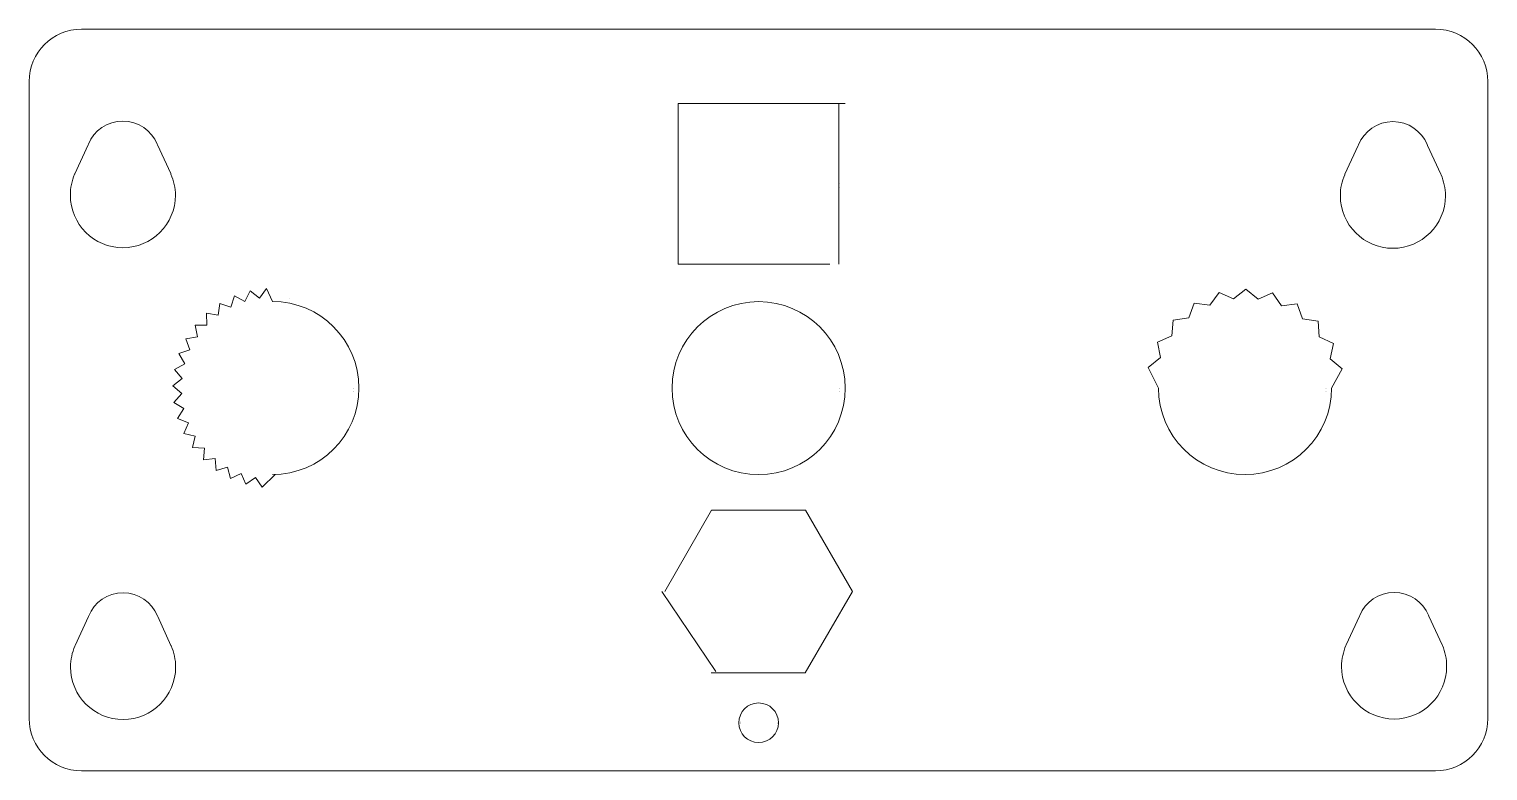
# Model space of a CAD drawing. Header units: inches. Extents: x 6 to 124, y -65 to -5.
import ezdxf

# ---------------------------------------------------------------- set-up
doc = ezdxf.new("R2010")
doc.units = ezdxf.units.IN
doc.header["$MEASUREMENT"] = 0
doc.layers.add('Layer 1', color=7, linetype='Continuous')

# ---------------------------------------------------------------- blocks, each defined once
blk = doc.blocks.new('block 5')
at = {"layer": 'Layer 1', "color": 250, "lineweight": 9, "true_color": 0x1c1c1b}
for points in [[(58.47, -17.22), (58.47, -17.22)], [(58.47, -17.52), (58.47, -17.52)]]:
    blk.add_lwpolyline(points, dxfattribs=at)
blk = doc.blocks.new('block 6')
at = {"layer": 'Layer 1', "color": 250, "lineweight": 9, "true_color": 0x1c1c1b}
blk.add_lwpolyline([(71.52, -17.52), (71.52, -17.52)], dxfattribs=at)
blk.add_lwpolyline([(71.52, -17.52), (71.52, -17.52)], dxfattribs=at)
blk = doc.blocks.new('block 4')
at = {"layer": 'Layer 1'}
for name in ['block 5', 'block 6']:
    blk.add_blockref(name, (0, 0), dxfattribs=at)
blk = doc.blocks.new('block 8')
at = {"layer": 'Layer 1', "color": 250, "lineweight": 9, "true_color": 0x1c1c1b}
for points in [[(58.51, -17.22), (58.51, -17.22)], [(58.51, -17.52), (58.51, -17.52)]]:
    blk.add_lwpolyline(points, dxfattribs=at)
blk = doc.blocks.new('block 9')
at = {"layer": 'Layer 1', "color": 250, "lineweight": 9, "true_color": 0x1c1c1b}
blk.add_lwpolyline([(71.56, -17.52), (71.56, -17.52)], dxfattribs=at)
blk.add_lwpolyline([(71.56, -17.52), (71.56, -17.52)], dxfattribs=at)
blk = doc.blocks.new('block 7')
at = {"layer": 'Layer 1'}
for name in ['block 8', 'block 9']:
    blk.add_blockref(name, (0, 0), dxfattribs=at)
blk = doc.blocks.new('block 11')
at = {"layer": 'Layer 1', "color": 250, "lineweight": 9, "true_color": 0x1c1c1b}
for points in [[(58.47, -17.49), (58.47, -17.49)], [(58.47, -17.79), (58.47, -17.79)]]:
    blk.add_lwpolyline(points, dxfattribs=at)
blk = doc.blocks.new('block 12')
at = {"layer": 'Layer 1', "color": 250, "lineweight": 9, "true_color": 0x1c1c1b}
blk.add_lwpolyline([(71.52, -17.79), (71.52, -17.79)], dxfattribs=at)
blk.add_lwpolyline([(71.52, -17.79), (71.52, -17.79)], dxfattribs=at)
blk = doc.blocks.new('block 10')
at = {"layer": 'Layer 1'}
for name in ['block 11', 'block 12']:
    blk.add_blockref(name, (0, 0), dxfattribs=at)
blk = doc.blocks.new('block 14')
at = {"layer": 'Layer 1', "color": 250, "lineweight": 9, "true_color": 0x1c1c1b}
for points in [[(58.51, -17.52), (58.51, -17.52)], [(58.51, -17.82), (58.51, -17.82)]]:
    blk.add_lwpolyline(points, dxfattribs=at)
blk = doc.blocks.new('block 15')
at = {"layer": 'Layer 1', "color": 250, "lineweight": 9, "true_color": 0x1c1c1b}
blk.add_lwpolyline([(71.56, -17.82), (71.56, -17.82)], dxfattribs=at)
blk.add_lwpolyline([(71.56, -17.82), (71.56, -17.82)], dxfattribs=at)
blk = doc.blocks.new('block 13')
at = {"layer": 'Layer 1'}
for name in ['block 14', 'block 15']:
    blk.add_blockref(name, (0, 0), dxfattribs=at)
blk = doc.blocks.new('block 18')
at = {"layer": 'Layer 1', "color": 250, "lineweight": 9, "true_color": 0x1c1c1b}
for points in [[(58.47, -17.41), (58.47, -17.41)], [(58.47, -17.71), (58.47, -17.71)]]:
    blk.add_lwpolyline(points, dxfattribs=at)
blk = doc.blocks.new('block 19')
at = {"layer": 'Layer 1', "color": 250, "lineweight": 9, "true_color": 0x1c1c1b}
blk.add_lwpolyline([(71.52, -17.71), (71.52, -17.71)], dxfattribs=at)
blk.add_lwpolyline([(71.52, -17.71), (71.52, -17.71)], dxfattribs=at)
blk = doc.blocks.new('block 17')
at = {"layer": 'Layer 1'}
for name in ['block 18', 'block 19']:
    blk.add_blockref(name, (0, 0), dxfattribs=at)
blk = doc.blocks.new('block 16')
at = {"layer": 'Layer 1'}
blk.add_blockref('block 17', (0, 0), dxfattribs=at)
blk = doc.blocks.new('block 3')
at = {"layer": 'Layer 1'}
for name in ['block 4', 'block 16', 'block 10', 'block 7', 'block 13']:
    blk.add_blockref(name, (0, 0), dxfattribs=at)
blk = doc.blocks.new('block 22')
at = {"layer": 'Layer 1', "color": 250, "lineweight": 9, "true_color": 0x1c1c1b}
blk.add_lwpolyline([(71.54, -34.04), (71.54, -34.04)], dxfattribs=at)
blk.add_lwpolyline([(71.54, -34.04), (71.54, -34.04)], dxfattribs=at)
blk = doc.blocks.new('block 21')
at = {"layer": 'Layer 1'}
blk.add_blockref('block 22', (0, 0), dxfattribs=at)
blk = doc.blocks.new('block 24')
at = {"layer": 'Layer 1', "color": 250, "lineweight": 9, "true_color": 0x1c1c1b}
blk.add_lwpolyline([(71.58, -34.04), (71.58, -34.04)], dxfattribs=at)
blk.add_lwpolyline([(71.58, -34.04), (71.58, -34.04)], dxfattribs=at)
blk = doc.blocks.new('block 23')
at = {"layer": 'Layer 1', "color": 250, "lineweight": 9, "true_color": 0x1c1c1b}
blk.add_open_spline([(72.01, -34.04), (72.01, -37.91), (68.88, -41.04), (65.01, -41.04), (61.14, -41.04), (58.01, -37.91), (58.01, -34.04), (58.01, -30.17), (61.14, -27.04), (65.01, -27.04), (68.88, -27.04), (72.01, -30.17), (72.01, -34.04)], degree=3, knots=[0, 0, 0, 0, 1, 1, 1, 2, 2, 2, 3, 3, 3, 4, 4, 4, 4], dxfattribs=at)
at = {"layer": 'Layer 1'}
blk.add_blockref('block 24', (0, 0), dxfattribs=at)
blk = doc.blocks.new('block 26')
at = {"layer": 'Layer 1', "color": 250, "lineweight": 9, "true_color": 0x1c1c1b}
blk.add_lwpolyline([(71.54, -34.31), (71.54, -34.31)], dxfattribs=at)
blk.add_lwpolyline([(71.54, -34.31), (71.54, -34.31)], dxfattribs=at)
blk = doc.blocks.new('block 25')
at = {"layer": 'Layer 1'}
blk.add_blockref('block 26', (0, 0), dxfattribs=at)
blk = doc.blocks.new('block 28')
at = {"layer": 'Layer 1', "color": 250, "lineweight": 9, "true_color": 0x1c1c1b}
blk.add_lwpolyline([(71.58, -34.34), (71.58, -34.34)], dxfattribs=at)
blk.add_lwpolyline([(71.58, -34.34), (71.58, -34.34)], dxfattribs=at)
blk = doc.blocks.new('block 27')
at = {"layer": 'Layer 1'}
blk.add_blockref('block 28', (0, 0), dxfattribs=at)
blk = doc.blocks.new('block 20')
at = {"layer": 'Layer 1'}
for name in ['block 23', 'block 21', 'block 25', 'block 27']:
    blk.add_blockref(name, (0, 0), dxfattribs=at)
blk = doc.blocks.new('block 31')
at = {"layer": 'Layer 1', "color": 250, "lineweight": 9, "true_color": 0x1c1c1b}
blk.add_lwpolyline([(32.21, -34.03), (32.21, -34.03)], dxfattribs=at)
blk.add_lwpolyline([(32.21, -34.03), (32.21, -34.03)], dxfattribs=at)
blk = doc.blocks.new('block 30')
at = {"layer": 'Layer 1'}
blk.add_blockref('block 31', (0, 0), dxfattribs=at)
blk = doc.blocks.new('block 33')
at = {"layer": 'Layer 1', "color": 250, "lineweight": 9, "true_color": 0x1c1c1b}
blk.add_lwpolyline([(32.25, -34.03), (32.25, -34.03)], dxfattribs=at)
blk.add_lwpolyline([(32.25, -34.03), (32.25, -34.03)], dxfattribs=at)
blk = doc.blocks.new('block 32')
at = {"layer": 'Layer 1', "color": 250, "lineweight": 9, "true_color": 0x1c1c1b}
blk.add_open_spline([(25.68, -27.03), (29.55, -27.03), (32.68, -30.17), (32.68, -34.03), (32.68, -37.9), (29.55, -41.03), (25.68, -41.03)], degree=3, knots=[0, 0, 0, 0, 1, 1, 1, 2, 2, 2, 2], dxfattribs=at)
at = {"layer": 'Layer 1'}
blk.add_blockref('block 33', (0, 0), dxfattribs=at)
blk = doc.blocks.new('block 35')
at = {"layer": 'Layer 1', "color": 250, "lineweight": 9, "true_color": 0x1c1c1b}
blk.add_lwpolyline([(32.21, -34.3), (32.21, -34.3)], dxfattribs=at)
blk.add_lwpolyline([(32.21, -34.3), (32.21, -34.3)], dxfattribs=at)
blk = doc.blocks.new('block 34')
at = {"layer": 'Layer 1'}
blk.add_blockref('block 35', (0, 0), dxfattribs=at)
blk = doc.blocks.new('block 37')
at = {"layer": 'Layer 1', "color": 250, "lineweight": 9, "true_color": 0x1c1c1b}
blk.add_lwpolyline([(32.25, -34.34), (32.25, -34.34)], dxfattribs=at)
blk.add_lwpolyline([(32.25, -34.34), (32.25, -34.34)], dxfattribs=at)
blk = doc.blocks.new('block 36')
at = {"layer": 'Layer 1'}
blk.add_blockref('block 37', (0, 0), dxfattribs=at)
blk = doc.blocks.new('block 29')
at = {"layer": 'Layer 1'}
for name in ['block 32', 'block 30', 'block 34', 'block 36']:
    blk.add_blockref(name, (0, 0), dxfattribs=at)
blk = doc.blocks.new('block 40')
at = {"layer": 'Layer 1', "color": 250, "lineweight": 9, "true_color": 0x1c1c1b}
blk.add_lwpolyline([(110.88, -34.03), (110.88, -34.03)], dxfattribs=at)
blk.add_lwpolyline([(110.88, -34.03), (110.88, -34.03)], dxfattribs=at)
blk = doc.blocks.new('block 39')
at = {"layer": 'Layer 1'}
blk.add_blockref('block 40', (0, 0), dxfattribs=at)
blk = doc.blocks.new('block 42')
at = {"layer": 'Layer 1', "color": 250, "lineweight": 9, "true_color": 0x1c1c1b}
blk.add_lwpolyline([(110.93, -34.03), (110.93, -34.03)], dxfattribs=at)
blk.add_lwpolyline([(110.93, -34.03), (110.93, -34.03)], dxfattribs=at)
blk = doc.blocks.new('block 41')
at = {"layer": 'Layer 1', "color": 250, "lineweight": 9, "true_color": 0x1c1c1b}
blk.add_open_spline([(111.36, -34.03), (111.36, -37.89), (108.23, -41.03), (104.36, -41.03), (100.49, -41.03), (97.36, -37.89), (97.36, -34.03)], degree=3, knots=[0, 0, 0, 0, 1, 1, 1, 2, 2, 2, 2], dxfattribs=at)
at = {"layer": 'Layer 1'}
blk.add_blockref('block 42', (0, 0), dxfattribs=at)
blk = doc.blocks.new('block 44')
at = {"layer": 'Layer 1', "color": 250, "lineweight": 9, "true_color": 0x1c1c1b}
blk.add_lwpolyline([(110.88, -34.3), (110.88, -34.3)], dxfattribs=at)
blk.add_lwpolyline([(110.88, -34.3), (110.88, -34.3)], dxfattribs=at)
blk = doc.blocks.new('block 43')
at = {"layer": 'Layer 1'}
blk.add_blockref('block 44', (0, 0), dxfattribs=at)
blk = doc.blocks.new('block 46')
at = {"layer": 'Layer 1', "color": 250, "lineweight": 9, "true_color": 0x1c1c1b}
blk.add_lwpolyline([(110.93, -34.33), (110.93, -34.33)], dxfattribs=at)
blk.add_lwpolyline([(110.93, -34.33), (110.93, -34.33)], dxfattribs=at)
blk = doc.blocks.new('block 45')
at = {"layer": 'Layer 1'}
blk.add_blockref('block 46', (0, 0), dxfattribs=at)
blk = doc.blocks.new('block 38')
at = {"layer": 'Layer 1'}
for name in ['block 41', 'block 39', 'block 43', 'block 45']:
    blk.add_blockref(name, (0, 0), dxfattribs=at)
blk = doc.blocks.new('block 49')
at = {"layer": 'Layer 1', "color": 250, "lineweight": 9, "true_color": 0x1c1c1b}
for points in [[(63.52, -61.04), (63.52, -61.04)], [(63.52, -61.11), (63.52, -61.11)]]:
    blk.add_lwpolyline(points, dxfattribs=at)
blk = doc.blocks.new('block 50')
at = {"layer": 'Layer 1', "color": 250, "lineweight": 9, "true_color": 0x1c1c1b}
blk.add_lwpolyline([(66.5, -61.11), (66.5, -61.11)], dxfattribs=at)
blk.add_lwpolyline([(66.5, -61.11), (66.5, -61.11)], dxfattribs=at)
blk = doc.blocks.new('block 48')
at = {"layer": 'Layer 1'}
for name in ['block 49', 'block 50']:
    blk.add_blockref(name, (0, 0), dxfattribs=at)
blk = doc.blocks.new('block 52')
at = {"layer": 'Layer 1', "color": 250, "lineweight": 9, "true_color": 0x1c1c1b}
for points in [[(63.53, -61.04), (63.53, -61.04)], [(63.53, -61.11), (63.53, -61.11)]]:
    blk.add_lwpolyline(points, dxfattribs=at)
blk = doc.blocks.new('block 53')
at = {"layer": 'Layer 1', "color": 250, "lineweight": 9, "true_color": 0x1c1c1b}
blk.add_lwpolyline([(66.51, -61.11), (66.51, -61.11)], dxfattribs=at)
blk.add_lwpolyline([(66.51, -61.11), (66.51, -61.11)], dxfattribs=at)
blk = doc.blocks.new('block 51')
at = {"layer": 'Layer 1', "color": 250, "lineweight": 9, "true_color": 0x1c1c1b}
blk.add_open_spline([(66.61, -61.11), (66.61, -61.99), (65.9, -62.71), (65.01, -62.71), (64.13, -62.71), (63.41, -61.99), (63.41, -61.11), (63.41, -60.22), (64.13, -59.51), (65.01, -59.51), (65.9, -59.51), (66.61, -60.22), (66.61, -61.11)], degree=3, knots=[0, 0, 0, 0, 1, 1, 1, 2, 2, 2, 3, 3, 3, 4, 4, 4, 4], dxfattribs=at)
at = {"layer": 'Layer 1'}
for name in ['block 52', 'block 53']:
    blk.add_blockref(name, (0, 0), dxfattribs=at)
blk = doc.blocks.new('block 55')
at = {"layer": 'Layer 1', "color": 250, "lineweight": 9, "true_color": 0x1c1c1b}
for points in [[(63.52, -61.1), (63.52, -61.1)], [(63.52, -61.17), (63.52, -61.17)]]:
    blk.add_lwpolyline(points, dxfattribs=at)
blk = doc.blocks.new('block 56')
at = {"layer": 'Layer 1', "color": 250, "lineweight": 9, "true_color": 0x1c1c1b}
blk.add_lwpolyline([(66.5, -61.17), (66.5, -61.17)], dxfattribs=at)
blk.add_lwpolyline([(66.5, -61.17), (66.5, -61.17)], dxfattribs=at)
blk = doc.blocks.new('block 54')
at = {"layer": 'Layer 1'}
for name in ['block 55', 'block 56']:
    blk.add_blockref(name, (0, 0), dxfattribs=at)
blk = doc.blocks.new('block 58')
at = {"layer": 'Layer 1', "color": 250, "lineweight": 9, "true_color": 0x1c1c1b}
for points in [[(63.53, -61.11), (63.53, -61.11)], [(63.53, -61.18), (63.53, -61.18)]]:
    blk.add_lwpolyline(points, dxfattribs=at)
blk = doc.blocks.new('block 59')
at = {"layer": 'Layer 1', "color": 250, "lineweight": 9, "true_color": 0x1c1c1b}
blk.add_lwpolyline([(66.51, -61.18), (66.51, -61.18)], dxfattribs=at)
blk.add_lwpolyline([(66.51, -61.18), (66.51, -61.18)], dxfattribs=at)
blk = doc.blocks.new('block 57')
at = {"layer": 'Layer 1'}
for name in ['block 58', 'block 59']:
    blk.add_blockref(name, (0, 0), dxfattribs=at)
blk = doc.blocks.new('block 62')
at = {"layer": 'Layer 1', "color": 250, "lineweight": 9, "true_color": 0x1c1c1b}
for points in [[(63.52, -61.08), (63.52, -61.08)], [(63.52, -61.15), (63.52, -61.15)]]:
    blk.add_lwpolyline(points, dxfattribs=at)
blk = doc.blocks.new('block 63')
at = {"layer": 'Layer 1', "color": 250, "lineweight": 9, "true_color": 0x1c1c1b}
blk.add_lwpolyline([(66.5, -61.15), (66.5, -61.15)], dxfattribs=at)
blk.add_lwpolyline([(66.5, -61.15), (66.5, -61.15)], dxfattribs=at)
blk = doc.blocks.new('block 61')
at = {"layer": 'Layer 1'}
for name in ['block 62', 'block 63']:
    blk.add_blockref(name, (0, 0), dxfattribs=at)
blk = doc.blocks.new('block 60')
at = {"layer": 'Layer 1'}
blk.add_blockref('block 61', (0, 0), dxfattribs=at)
blk = doc.blocks.new('block 47')
at = {"layer": 'Layer 1'}
for name in ['block 51', 'block 48', 'block 60', 'block 54', 'block 57']:
    blk.add_blockref(name, (0, 0), dxfattribs=at)
blk = doc.blocks.new('block 2')
at = {"layer": 'Layer 1', "color": 250, "lineweight": 9, "true_color": 0x1c1c1b}
for points in [[(70.78, -24.02), (58.5, -24.02), (58.5, -11.02), (72.01, -11.02)], [(71.5, -11.02), (71.5, -24.02)], [(25.89, -41.03), (24.84, -42.06), (24.32, -41.26), (23.54, -41.81), (23.15, -40.94), (22.29, -41.35), (22.04, -40.43), (21.13, -40.69), (21.04, -39.74), (20.09, -39.85), (20.17, -38.9), (19.21, -38.85), (19.44, -37.93), (18.51, -37.72), (18.89, -36.84), (18, -36.49), (18.52, -35.69), (17.7, -35.19), (18.34, -34.48), (17.62, -33.86), (18.37, -33.27), (17.76, -32.54), (18.59, -32.08), (18.11, -31.25), (19.01, -30.94), (18.67, -30.04), (19.61, -29.88), (19.42, -28.94), (20.38, -28.94), (20.35, -27.98), (21.29, -28.13), (21.42, -27.19), (22.32, -27.49), (22.6, -26.58), (23.44, -27.03), (23.87, -26.17), (24.63, -26.75), (25.19, -25.98), (25.68, -27.03)], [(27.05, -26.81), (27.05, -26.81)], [(97.36, -34.03), (96.53, -32.36), (97.52, -31.56), (97.27, -30.31), (98.45, -29.8), (98.55, -28.53), (99.81, -28.36), (100.25, -27.16), (101.51, -27.34), (102.26, -26.31), (103.43, -26.82), (104.43, -26.03), (105.41, -26.84), (106.59, -26.34), (107.32, -27.39), (108.58, -27.23), (109.01, -28.43), (110.27, -28.62), (110.35, -29.9), (111.51, -30.42), (111.25, -31.67), (112.23, -32.49), (111.36, -34.03)], [(61.17, -57.06), (68.77, -57.06), (72.61, -50.48), (68.81, -43.9), (61.21, -43.9), (57.41, -50.48)], [(57.19, -50.48), (61.56, -56.97)]]:
    blk.add_lwpolyline(points, dxfattribs=at)
for points, knots in [([(119.77, -65), (119.77, -65), (10.23, -65), (10.23, -65), (7.9, -65), (6, -63.09), (6, -60.77), (6, -60.77), (6, -9.23), (6, -9.23), (6, -6.9), (7.9, -5), (10.23, -5), (10.23, -5), (119.77, -5), (119.77, -5), (122.09, -5), (124, -6.9), (124, -9.23), (124, -9.23), (124, -60.77), (124, -60.77), (124, -63.09), (122.09, -65), (119.77, -65)], [0, 0, 0, 0, 1, 1, 1, 2, 2, 2, 3, 3, 3, 4, 4, 4, 5, 5, 5, 6, 6, 6, 7, 7, 7, 8, 8, 8, 8]), ([(9.69, -16.7), (9.69, -16.7), (10.77, -14.35), (10.77, -14.35), (10.77, -14.35), (10.8, -14.3), (10.8, -14.3), (11.24, -13.21), (12.32, -12.43), (13.58, -12.43), (14.83, -12.43), (15.9, -13.2), (16.35, -14.29), (16.35, -14.29), (16.38, -14.35), (16.38, -14.35), (16.38, -14.35), (17.45, -16.68), (17.45, -16.68), (17.45, -16.68), (17.47, -16.74), (17.47, -16.74), (17.7, -17.26), (17.83, -17.83), (17.83, -18.43), (17.83, -20.78), (15.92, -22.68), (13.58, -22.68), (11.23, -22.68), (9.33, -20.78), (9.33, -18.43), (9.33, -17.83), (9.45, -17.26), (9.68, -16.74), (9.68, -16.74), (9.69, -16.7), (9.69, -16.7)], [0, 0, 0, 0, 1, 1, 1, 2, 2, 2, 3, 3, 3, 4, 4, 4, 5, 5, 5, 6, 6, 6, 7, 7, 7, 8, 8, 8, 9, 9, 9, 10, 10, 10, 11, 11, 11, 12, 12, 12, 12]), ([(112.44, -16.74), (112.44, -16.74), (113.51, -14.4), (113.51, -14.4), (113.51, -14.4), (113.54, -14.35), (113.54, -14.35), (113.99, -13.25), (115.06, -12.48), (116.32, -12.48), (117.57, -12.48), (118.64, -13.24), (119.09, -14.33), (119.09, -14.33), (119.12, -14.4), (119.12, -14.4), (119.12, -14.4), (120.19, -16.73), (120.19, -16.73), (120.19, -16.73), (120.22, -16.78), (120.22, -16.78), (120.44, -17.3), (120.57, -17.87), (120.57, -18.48), (120.57, -20.82), (118.67, -22.73), (116.32, -22.73), (113.97, -22.73), (112.07, -20.82), (112.07, -18.48), (112.07, -17.87), (112.19, -17.3), (112.42, -16.78), (112.42, -16.78), (112.44, -16.74), (112.44, -16.74)], [0, 0, 0, 0, 1, 1, 1, 2, 2, 2, 3, 3, 3, 4, 4, 4, 5, 5, 5, 6, 6, 6, 7, 7, 7, 8, 8, 8, 9, 9, 9, 10, 10, 10, 11, 11, 11, 12, 12, 12, 12]), ([(9.72, -54.86), (9.72, -54.86), (10.79, -52.52), (10.79, -52.52), (10.79, -52.52), (10.82, -52.47), (10.82, -52.47), (11.26, -51.37), (12.34, -50.6), (13.6, -50.6), (14.85, -50.6), (15.92, -51.37), (16.37, -52.46), (16.37, -52.46), (16.4, -52.52), (16.4, -52.52), (16.4, -52.52), (17.47, -54.85), (17.47, -54.85), (17.47, -54.85), (17.49, -54.9), (17.49, -54.9), (17.72, -55.42), (17.85, -56), (17.85, -56.6), (17.85, -58.95), (15.94, -60.85), (13.6, -60.85), (11.25, -60.85), (9.35, -58.95), (9.35, -56.6), (9.35, -56), (9.47, -55.43), (9.7, -54.91), (9.7, -54.91), (9.72, -54.86), (9.72, -54.86)], [0, 0, 0, 0, 1, 1, 1, 2, 2, 2, 3, 3, 3, 4, 4, 4, 5, 5, 5, 6, 6, 6, 7, 7, 7, 8, 8, 8, 9, 9, 9, 10, 10, 10, 11, 11, 11, 12, 12, 12, 12]), ([(112.54, -54.82), (112.54, -54.82), (113.62, -52.48), (113.62, -52.48), (113.62, -52.48), (113.64, -52.43), (113.64, -52.43), (114.09, -51.33), (115.17, -50.56), (116.42, -50.56), (117.68, -50.56), (118.75, -51.32), (119.2, -52.41), (119.2, -52.41), (119.23, -52.48), (119.23, -52.48), (119.23, -52.48), (120.3, -54.81), (120.3, -54.81), (120.3, -54.81), (120.32, -54.86), (120.32, -54.86), (120.55, -55.38), (120.67, -55.95), (120.67, -56.56), (120.67, -58.9), (118.77, -60.81), (116.42, -60.81), (114.08, -60.81), (112.17, -58.9), (112.17, -56.56), (112.17, -55.96), (112.3, -55.38), (112.52, -54.86), (112.52, -54.86), (112.54, -54.82), (112.54, -54.82)], [0, 0, 0, 0, 1, 1, 1, 2, 2, 2, 3, 3, 3, 4, 4, 4, 5, 5, 5, 6, 6, 6, 7, 7, 7, 8, 8, 8, 9, 9, 9, 10, 10, 10, 11, 11, 11, 12, 12, 12, 12])]:
    blk.add_open_spline(points, degree=3, knots=knots, dxfattribs=at)
at = {"layer": 'Layer 1'}
for name in ['block 3', 'block 29', 'block 20', 'block 38', 'block 47']:
    blk.add_blockref(name, (0, 0), dxfattribs=at)

msp = doc.modelspace()

# ---------------------------------------------------------------- block references
at = {"layer": 'Layer 1'}
msp.add_blockref('block 2', (0, 0), dxfattribs=at)

doc.saveas('drawing.dxf')
